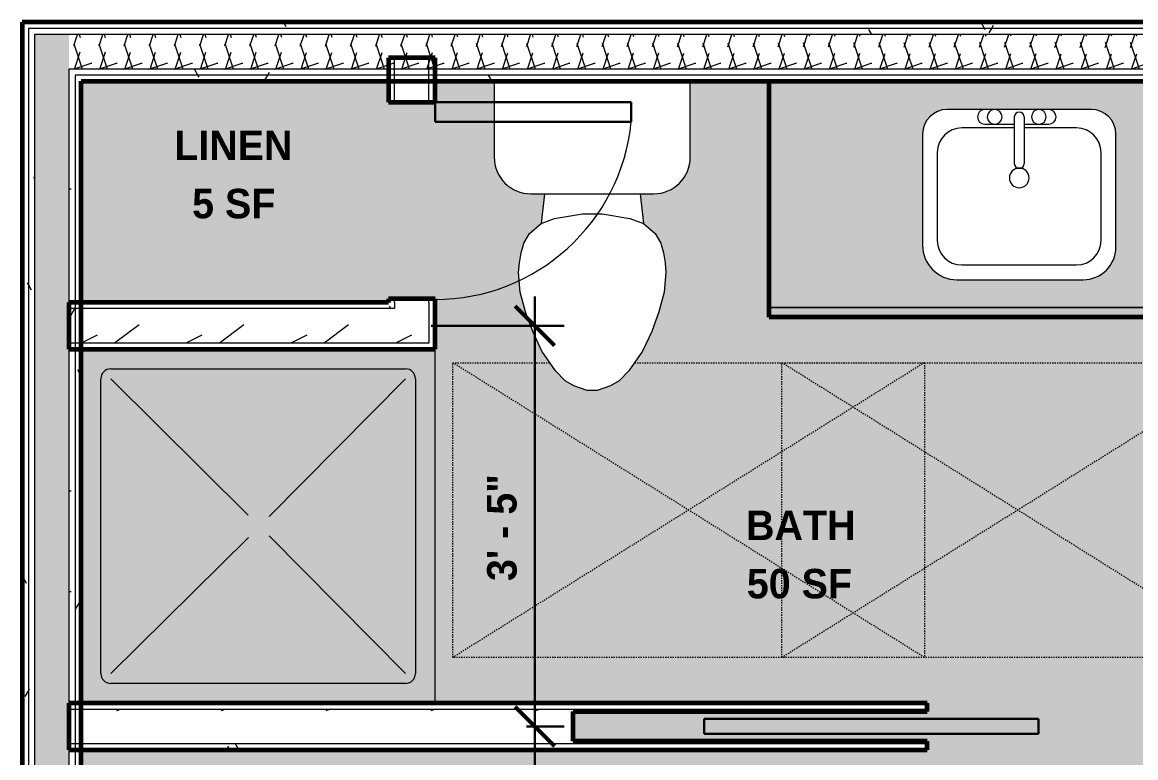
# Model space of a CAD drawing. Header units: inches. Extents: x -4105 to -1989, y 10980 to 12341.
# Drawn here: x -3408.9 to -3295.6, y 11574.8 to 11649.6 of the extents above; entities that cross this region are included whole.
import ezdxf

# ---------------------------------------------------------------- set-up
doc = ezdxf.new("R2010")
doc.units = ezdxf.units.IN
doc.header["$MEASUREMENT"] = 0
doc.linetypes.add('Dash', pattern=[0.25, 0.125, -0.125])
for name, color, linetype, lineweight in [('0-1', 7, 'Continuous', 5), ('0-2', 7, 'Continuous', 9), ('A-ANNO-DIMS-1', 211, 'Continuous', 30), ('A-ANNO-DIMS-64', 211, 'Continuous', 9), ('A-AREA-IDEN', 2, 'Continuous', 9), ('A-AREA-PATT-3', 7, 'Continuous', 9), ('A-DOOR-1', 31, 'Continuous', 9), ('A-DOOR-2', 31, 'Continuous', 30), ('A-GENM-HDLN', 13, 'Dash', 9), ('A-WALL', 113, 'Continuous', 18), ('A-WALL-2', 113, 'Continuous', 60), ('A-WALL-PATT-1', 111, 'Continuous', 9), ('I-WALL-2', 2, 'Continuous', 60), ('P-SANR-FIXT', 6, 'Continuous', 9), ('Q-CASE', 31, 'Continuous', 9), ('Q-CASE-1', 31, 'Continuous', 60)]:
    doc.layers.add(name, color=color, linetype=linetype, lineweight=lineweight)
doc.styles.add('Century Gothic_B', font='GOTHICB.TTF', dxfattribs={"height": 3})
doc.dimstyles.new('OD_-_HS_-__1__Tol__', dxfattribs={"dimscale": 12, "dimtxt": 3.132505, "dimasz": 0.333333, "dimexe": 0.25, "dimexo": 0.166667, "dimgap": 0.083333, "dimtad": 1, "dimdec": 0, "dimzin": 3, "dimdsep": 46, "dimlunit": 4, "dimtxsty": 'Century Gothic_B', "dimblk1": 'OBLIQUE', "dimblk2": 'OBLIQUE', "dimsah": 1, "dimcen": 0.09, "dimdle": 0.25, "dimazin": 0, "dimtfac": 1, "dimtdec": 4, "dimtix": 1, "dimtmove": 0, "dimatfit": 3, "dimfxl": 1, "dimtvp": 1, "dimtfill": 1, "dimfrac": 2, "dimtolj": 1, "dimtzin": 0, "dimlwd": 30, "dimlwe": 30, "dimarcsym": 2})
pattern_1 = [(0, (0, 0), (20.48, 5.12), [0.845, -14.515, 0.845, -14.515, -81.92]), (0, (0, 0), (20.48, 5.12), [-30.72, 0.845, -29.875, 0.845, -14.515, -35.84]), (0, (0, 0), (20.48, 5.12), [-76.8, 0.845, -9.395, 0.845, -24.755]), (120, (7.68, 2.56), (-14.67405, 15.1762003), [0.845, -14.515, 0.845, -14.515, -81.92]), (120, (7.68, 2.56), (-14.67405, 15.1762003), [-30.72, 0.845, -29.875, 0.845, -14.515, -35.84]), (120, (7.68, 2.56), (-14.67405, 15.1762003), [-76.8, 0.845, -9.395, 0.845, -24.755]), (240, (10.24, 12.8), (-5.80595, -20.2962003), [0.845, -14.515, 0.845, -14.515, -81.92]), (240, (10.24, 12.8), (-5.80595, -20.2962003), [-30.72, 0.845, -29.875, 0.845, -14.515, -35.84]), (240, (10.24, 12.8), (-5.80595, -20.2962003), [-76.8, 0.845, -9.395, 0.845, -24.755])]
pattern_2 = [(216.87, (4.265, 10.662), (31.9871619, 21.32545714), [5.331, -47.981]), (206.565, (10.662, 7.464), (-10.662476, -10.6620098), [11.921, -11.921]), (198.435, (10.662, 2.132), (-21.32449365, -10.6625869), [6.744, -26.974])]
pattern_3 = [(161.57, (0.32, 0.32), (-2.560496185, -0.000537386), [0, -18.214, 2.022, 0]), (18.43, (-0.32, 0.32), (-2.560496185, 0.000537386), [0, -18.214, 2.022, 0]), (108.43, (0.32, 0.32), (1.27922091, -6.400876726), [6.07, -14.166]), (71.57, (-0.32, 0.32), (1.27922091, 6.400876726), [6.07, -14.166])]

# ---------------------------------------------------------------- blocks, each defined once
blk = doc.blocks.new('Pocket_Door_2385 - 34_ x 80_-1722045-ENLARGED FLOOR PLAN - 2ND FLOOR PLAN - EAST')
at = {"layer": 'A-DOOR-2'}
for p, q in [((-39.67, 0.75), (-39.67, -0.75)), ((-5.67, 0.75), (-39.67, 0.75)), ((-5.67, -0.75), (-5.67, 0.75)), ((-39.67, -0.75), (-5.67, -0.75))]:
    blk.add_line(p, q, dxfattribs=at)
blk = doc.blocks.new('M_Sink Vanity-Square - 500 x 440mm-1352614-ENLARGED FLOOR PLAN - 2ND FLOOR PLAN - EAST')
at = {"layer": 'P-SANR-FIXT'}
for p, q in [((7.96, 7.09), (-6.72, 7.09)), ((7.96, 7.09), (-6.72, 7.09)), ((3.62, 7.09), (-2.88, 7.09)), ((0.12, 6.33), (0.12, 1.59)), ((1.12, 6.33), (1.12, 1.59)), ((-9.22, 4.59), (-9.22, -6.73)), ((-9.22, 4.59), (-9.22, -6.73)), ((0.12, 5.22), (-5.22, 5.22)), ((-2.88, 5.59), (0.12, 5.59)), ((1.12, 5.59), (3.62, 5.59)), ((6.46, 5.22), (1.12, 5.22)), ((10.46, -6.91), (10.46, 4.59)), ((10.46, -6.91), (10.46, 4.59)), ((-7.72, 2.72), (-7.72, -6.23)), ((8.96, -6.23), (8.96, 2.72)), ((-5.22, -8.73), (6.46, -8.73)), ((-5.72, -10.23), (7.14, -10.23)), ((-5.72, -10.23), (7.14, -10.23))]:
    blk.add_line(p, q, dxfattribs=at)
for centre, radius, start, end in [((-6.72, 4.59), 2.5, 90, 180), ((-6.72, 4.59), 2.5, 90, 180), ((-2.88, 6.34), 0.75, 90, 270), ((-1.88, 6.34), 0.75, 360, 180), ((0.62, 6.33), 0.5, 360, 180), ((2.62, 6.34), 0.75, 360, 180), ((3.62, 6.34), 0.75, 270, 90), ((7.96, 4.59), 2.5, 0, 90), ((7.96, 4.59), 2.5, 360, 90), ((-1.88, 6.34), 0.75, 180, 0), ((2.62, 6.34), 0.75, 180, 360), ((-5.22, 2.72), 2.5, 90, 180), ((6.46, 2.72), 2.5, 0, 90), ((0.62, 1.59), 0.5, 180, 0), ((0.62, 0.13), 1, 360, 180), ((0.62, 0.13), 1, 180, 0), ((-5.72, -6.73), 3.5, 180, 270), ((-5.72, -6.73), 3.5, 180, 270), ((-5.22, -6.23), 2.5, 180, 270), ((6.46, -6.23), 2.5, 270, 0), ((7.14, -6.91), 3.32, 270, 360), ((7.14, -6.91), 3.32, 270, 0)]:
    blk.add_arc(centre, radius, start, end, dxfattribs=at)
blk = doc.blocks.new('Toilet-Domestic-3D - Toilet-Domestic-3D-V22-ENLARGED FLOOR PLAN - 2ND FLOOR PLAN - EAST')
at = {"layer": 'P-SANR-FIXT'}
for p, q in [((-2.74, 11), (-1.87, 11.5)), ((-1.87, 11.5), (-0.5, 12)), ((-0.5, 12), (0.5, 12)), ((0.5, 12), (1.87, 11.5)), ((1.87, 11.5), (2.74, 11)), ((-3.74, 10), (-2.74, 11)), ((2.74, 11), (3.74, 10)), ((-5.13, 8), (-3.74, 10)), ((3.74, 10), (5.13, 8)), ((-6.06, 6), (-5.13, 8)), ((5.13, 8), (6.06, 6)), ((-6.79, 4), (-6.06, 6)), ((6.06, 6), (6.79, 4)), ((-7.33, 1.99), (-6.79, 4)), ((6.79, 4), (7.33, 1.99)), ((-7.5, 0), (-7.33, 1.99)), ((7.33, 1.99), (7.5, 0)), ((-7.41, -1), (-7.5, 0)), ((-7.24, -2), (-7.41, -1)), ((7.41, -1), (7.24, -2)), ((7.5, 0), (7.41, -1)), ((-6.97, -3), (-7.24, -2)), ((7.24, -2), (6.97, -3)), ((-6.4, -4), (-6.97, -3)), ((6.97, -3), (6.4, -4)), ((-5.21, -5), (-6.4, -4)), ((6.4, -4), (5.21, -5)), ((-3.84, -5.5), (-5.21, -5)), ((-4.86, -8.02), (-5.21, -5)), ((-1, -6), (-3.84, -5.5)), ((3.84, -5.5), (1, -6)), ((5.21, -5), (3.84, -5.5)), ((4.86, -8.02), (5.21, -5)), ((1, -6), (-1, -6)), ((6.25, -8.02), (-6.25, -8.02)), ((-9.98, -11.75), (-9.98, -19.48)), ((9.98, -19.48), (9.98, -11.75))]:
    blk.add_line(p, q, dxfattribs=at)
for centre, start, end in [((-6.25, -11.75), 90, 180), ((6.25, -11.75), 0, 90)]:
    blk.add_arc(centre, 3.73, start, end, dxfattribs=at)
blk = doc.blocks.new('OD_CW_Base Cabinet - OD_CW_Base Cabinet-V23-ENLARGED FLOOR PLAN - 2ND FLOOR PLAN - EAST')
at = {"layer": 'Q-CASE'}
blk.add_hatch(color=256, dxfattribs=at).paths.add_polyline_path([(0.74, 0), (0.74, -1), (59.14, -1), (59.14, 0), (2.52, 0)], flags=0)
h = blk.add_hatch(color=256, dxfattribs=at)
h.paths.add_polyline_path([(43.53, -1), (0.74, -1), (0.74, -24), (59.14, -24), (59.14, -1)], flags=0)
h.paths.add_polyline_path([(40.03, -3.8), (41.03, -3.96), (41.78, -4.27), (42.51, -4.83), (43.06, -5.55), (43.41, -6.4), (43.53, -7.3), (43.53, -18.63), (43.45, -19.27), (43.2, -19.88), (42.8, -20.39), (42.28, -20.79), (41.68, -21.04), (41.03, -21.13), (26.35, -21.13), (25.7, -21.04), (25.1, -20.79), (24.58, -20.39), (24.18, -19.88), (23.93, -19.27), (23.85, -18.63), (23.85, -7.12), (23.96, -6.26), (24.29, -5.46), (24.82, -4.77), (25.51, -4.25), (26.35, -3.91), (27.17, -3.8)], flags=0)
for p, q in [((0.74, 0), (59.14, 0)), ((59.14, -1), (0.74, -1)), ((0.74, -1), (59.14, -1)), ((59.14, 0), (59.14, -1)), ((59.14, -1), (59.14, -24))]:
    blk.add_line(p, q, dxfattribs=at)
at = {"layer": 'Q-CASE-1'}
for p, q in [((0.74, 0), (59.14, 0)), ((59.14, 0), (59.14, -24))]:
    blk.add_line(p, q, dxfattribs=at)
blk = doc.blocks.new('Shower Base-3D - 36_ x 36_-1586087-ENLARGED FLOOR PLAN - 2ND FLOOR PLAN - EAST')
at = {"layer": 'P-SANR-FIXT'}
for p, q in [((-18, 18), (-18, -18)), ((-15, 16), (15, 16)), ((-16, -15), (-16, 15)), ((-1.12, 1), (-15, 15)), ((0.97, 1.14), (15, 15)), ((16, 15), (16, -15)), ((-1.13, -0.98), (-15, -15)), ((1.01, -1.11), (15, -15)), ((15, -16), (-15, -16))]:
    blk.add_line(p, q, dxfattribs=at)
for centre, start, end in [((-15, 15), 90, 180), ((15, 15), 360, 90), ((-15, -15), 180, 270), ((15, -15), 270, 0)]:
    blk.add_arc(centre, 1, start, end, dxfattribs=at)
blk = doc.blocks.new('Single-Flush - CLOSET-1720256-ENLARGED FLOOR PLAN - 2ND FLOOR PLAN - EAST')
at = {"layer": 'A-DOOR-1'}
blk.add_arc((10, -2.38), 20.07, 180, 264.2799, dxfattribs=at)
at = {"layer": 'A-DOOR-2'}
for p, q in [((8, -2.38), (8, -22.34)), ((10, -2.38), (8, -2.38)), ((10, -2.38), (10, -22.34)), ((10, -22.34), (8, -22.34))]:
    blk.add_line(p, q, dxfattribs=at)
blk = doc.blocks.new('ADA Clearances - 30_x48_-V42-ENLARGED FLOOR PLAN - 2ND FLOOR PLAN - EAST')
at = {"layer": 'A-GENM-HDLN'}
for p, q in [((15, 24), (-15, -24)), ((-15, 24), (15, -24)), ((-15, -5.48), (-15, 24)), ((-15, 24), (15, 24)), ((15, 24), (15, -24)), ((-15, -24), (-15, -14.12)), ((15, -24), (-15, -24))]:
    blk.add_line(p, q, dxfattribs=at)
blk = doc.blocks.new('ADA Clearances - 30_x48_-V10-ENLARGED FLOOR PLAN - 2ND FLOOR PLAN - EAST')
at = {"layer": 'A-GENM-HDLN'}
for p, q in [((15, 24), (-15, -24)), ((-15, 24), (15, -24)), ((-15, -24), (-15, 24)), ((-15, 24), (15, 24)), ((15, 24), (15, -24)), ((15, -24), (-15, -24))]:
    blk.add_line(p, q, dxfattribs=at)
blk = doc.blocks.new('DIMBLOCK39-ENLARGED FLOOR PLAN - 2ND FLOOR PLAN - EAST')
at = {"layer": 'A-ANNO-DIMS-64', "lineweight": 50, "transparency": 16777216}
for p, q in [((-3356.77, 11577.98), (-3358.77, 11579.98)), ((-3356.77, 11577.98), (-3354.77, 11575.98)), ((-3356.77, 11537.97), (-3358.77, 11539.97)), ((-3356.77, 11537.97), (-3354.77, 11535.97))]:
    blk.add_line(p, q, dxfattribs=at)
at = {"layer": 'A-ANNO-DIMS-64', "lineweight": 30, "transparency": 16777216}
for p, q in [((-3357.6, 11577.98), (-3353.77, 11577.98)), ((-3356.77, 11577.98), (-3357.6, 11577.98)), ((-3356.77, 11537.97), (-3356.77, 11577.98)), ((-3357.6, 11537.97), (-3353.77, 11537.97)), ((-3356.77, 11537.97), (-3357.6, 11537.97))]:
    blk.add_line(p, q, dxfattribs=at)
at = {"layer": 'A-ANNO-DIMS-64', "color": 0, "lineweight": 30, "transparency": 16777216, "insert": (-3361.62, 11552.38), "char_height": 3, "width": 13.425, "attachment_point": 1, "rotation": 90, "line_spacing_factor": 0.984502, "style": 'Century Gothic_B', "bg_fill": 3, "box_fill_scale": 1.25, "bg_fill_color": 256, "bg_fill_true_color": 13158600, "bg_fill_transparency": 0}
blk.add_mtext('3\' - 4"', dxfattribs=at)
blk = doc.blocks.new('_Oblique')
at = {"color": 0, "linetype": 'ByBlock', "lineweight": -2}
blk.add_line((-0.5, -0.5), (0.5, 0.5), dxfattribs=at)
blk = doc.blocks.new('DIMBLOCK40-ENLARGED FLOOR PLAN - 2ND FLOOR PLAN - EAST')
at = {"layer": 'A-ANNO-DIMS-64', "lineweight": 30, "transparency": 16777216}
for p, q in [((-3356.77, 11577.98), (-3356.77, 11621.73)), ((-3367.3, 11618.73), (-3353.77, 11618.73)), ((-3356.77, 11618.73), (-3367.3, 11618.73)), ((-3357.6, 11577.98), (-3353.77, 11577.98)), ((-3356.77, 11577.98), (-3357.6, 11577.98))]:
    blk.add_line(p, q, dxfattribs=at)
at = {"layer": 'A-ANNO-DIMS-64', "lineweight": 50, "transparency": 16777216}
for p, q in [((-3356.77, 11618.73), (-3358.77, 11620.73)), ((-3356.77, 11618.73), (-3354.77, 11616.73)), ((-3356.77, 11577.98), (-3358.77, 11579.98)), ((-3356.77, 11577.98), (-3354.77, 11575.98))]:
    blk.add_line(p, q, dxfattribs=at)
at = {"layer": 'A-ANNO-DIMS-64', "color": 0, "lineweight": 30, "transparency": 16777216, "insert": (-3361.62, 11592.76), "char_height": 3, "width": 13.425, "attachment_point": 1, "rotation": 90, "line_spacing_factor": 0.984502, "style": 'Century Gothic_B', "bg_fill": 3, "box_fill_scale": 1.25, "bg_fill_color": 256, "bg_fill_true_color": 13158600, "bg_fill_transparency": 0}
blk.add_mtext('3\' - 5"', dxfattribs=at)
blk = doc.blocks.new('CTR - 1st Phase - Unit Layouts_rvt-1-ENLARGED FLOOR PLAN - 2ND FLOOR PLAN - EAST')
at = {"layer": 'A-WALL-PATT-1'}
h = blk.add_hatch(dxfattribs=at)
h.set_pattern_fill('FP_2', color=256, style=0, pattern_type=2)
h.set_pattern_definition(pattern_2)
h.paths.add_polyline_path([(-3367.55, 11620.48), (-3367.55, 11621.48), (-3371.05, 11621.48), (-3371.05, 11620.48)], flags=0)
h.paths.add_polyline_path([(-3367.55, 11641.48), (-3367.55, 11643.61), (-3371.05, 11643.61), (-3371.05, 11641.48)], flags=0)
h = blk.add_hatch(dxfattribs=at)
h.set_pattern_fill('FP_1', color=256, style=0, pattern_type=2)
h.set_pattern_definition(pattern_1)
h.paths.add_polyline_path([(-3383.17, 11620.48), (-3371.05, 11620.48), (-3371.05, 11621.1), (-3402.92, 11621.1), (-3402.92, 11620.48), (-3397.39, 11620.48)], flags=0)
h = blk.add_hatch(dxfattribs=at)
h.set_pattern_fill('FP_2', color=256, style=0, pattern_type=2)
h.set_pattern_definition(pattern_2)
h.paths.add_polyline_path([(-3375.09, 11616.98), (-3367.55, 11616.98), (-3367.55, 11620.48), (-3402.92, 11620.48), (-3402.92, 11616.98), (-3397.39, 11616.98)], flags=0)
h = blk.add_hatch(dxfattribs=at)
h.set_pattern_fill('FP_1', color=256, style=0, pattern_type=2)
h.set_pattern_definition(pattern_1)
h.paths.add_polyline_path([(-3373.65, 11616.35), (-3366.92, 11616.35), (-3366.92, 11616.98), (-3402.92, 11616.98), (-3402.92, 11616.35), (-3397.39, 11616.35)], flags=0)
h = blk.add_hatch(dxfattribs=at)
h.set_pattern_fill('FP_1', color=256, style=0, pattern_type=2)
h.set_pattern_definition(pattern_1)
h.paths.add_polyline_path([(-3275.26, 11579.73), (-3274.52, 11579.73), (-3274.52, 11580.35), (-3282.85, 11580.35), (-3282.85, 11579.73)], flags=0)
h.paths.add_polyline_path([(-3336.33, 11579.73), (-3316.85, 11579.73), (-3316.85, 11580.35), (-3402.92, 11580.35), (-3402.92, 11579.73), (-3352.85, 11579.73)], flags=0)
h = blk.add_hatch(dxfattribs=at)
h.set_pattern_fill('FP_2', color=256, style=0, pattern_type=2)
h.set_pattern_definition(pattern_2)
h.paths.add_polyline_path([(-3273.9, 11576.19), (-3273.9, 11579.73), (-3282.85, 11579.73), (-3282.85, 11576.23), (-3274.52, 11576.23), (-3274.52, 11576.19)], flags=0)
h.paths.add_polyline_path([(-3336.33, 11576.23), (-3316.85, 11576.23), (-3316.85, 11576.48), (-3352.85, 11576.48), (-3352.85, 11579.48), (-3316.85, 11579.48), (-3316.85, 11579.73), (-3402.92, 11579.72), (-3402.92, 11576.23), (-3352.85, 11576.23)], flags=0)
h = blk.add_hatch(dxfattribs=at)
h.set_pattern_fill('FP_1', color=256, style=0, pattern_type=2)
h.set_pattern_definition(pattern_1)
h.paths.add_polyline_path([(-3275.26, 11575.6), (-3274.52, 11575.6), (-3274.52, 11576.23), (-3282.85, 11576.23), (-3282.85, 11575.6), (-3279.63, 11575.6)], flags=0)
h.paths.add_polyline_path([(-3352.85, 11575.6), (-3316.85, 11575.6), (-3316.85, 11576.23), (-3402.92, 11576.23), (-3402.92, 11575.6), (-3397.39, 11575.6)], flags=0)
at = {"layer": 'A-WALL'}
for p, q in [((-3371.05, 11641.48), (-3371.05, 11645.99)), ((-3367.55, 11641.48), (-3367.55, 11645.99)), ((-3371.05, 11621.1), (-3371.05, 11621.48)), ((-3367.55, 11621.1), (-3367.55, 11621.48)), ((-3371.05, 11620.48), (-3404.17, 11620.48)), ((-3371.05, 11621.1), (-3371.05, 11620.48)), ((-3367.55, 11621.1), (-3367.55, 11620.48)), ((-3367.55, 11620.48), (-3367.55, 11616.98)), ((-3367.55, 11616.98), (-3404.17, 11616.98)), ((-3404.17, 11579.73), (-3316.85, 11579.73)), ((-3404.17, 11576.23), (-3316.85, 11576.23))]:
    blk.add_line(p, q, dxfattribs=at)
at = {"layer": 'A-WALL-2'}
for p, q in [((-3371.67, 11645.99), (-3371.67, 11641.48)), ((-3366.92, 11645.99), (-3371.67, 11645.99)), ((-3366.92, 11641.48), (-3366.92, 11645.99)), ((-3371.67, 11641.48), (-3366.92, 11641.48)), ((-3371.67, 11621.48), (-3371.67, 11621.1)), ((-3366.92, 11621.48), (-3371.67, 11621.48)), ((-3366.92, 11621.1), (-3366.92, 11621.48)), ((-3371.67, 11621.1), (-3404.17, 11621.1)), ((-3404.17, 11621.1), (-3404.17, 11616.35)), ((-3366.92, 11616.98), (-3366.92, 11621.1)), ((-3366.92, 11616.35), (-3366.92, 11616.98)), ((-3404.17, 11616.35), (-3366.92, 11616.35)), ((-3316.85, 11580.35), (-3404.17, 11580.35)), ((-3404.17, 11580.35), (-3404.17, 11575.6)), ((-3352.85, 11576.48), (-3352.85, 11579.48)), ((-3352.85, 11579.48), (-3316.85, 11579.48)), ((-3316.85, 11579.48), (-3316.85, 11580.35)), ((-3316.85, 11576.48), (-3352.85, 11576.48)), ((-3316.85, 11575.6), (-3316.85, 11576.48)), ((-3404.17, 11575.6), (-3316.85, 11575.6))]:
    blk.add_line(p, q, dxfattribs=at)
at = {"layer": '0-2'}
for name, p, rotation in [('Toilet-Domestic-3D - Toilet-Domestic-3D-V22-ENLARGED FLOOR PLAN - 2ND FLOOR PLAN - EAST', (-3350.92, 11624.14), 180), ('OD_CW_Base Cabinet - OD_CW_Base Cabinet-V23-ENLARGED FLOOR PLAN - 2ND FLOOR PLAN - EAST', (-3273.79, 11619.61), 180), ('Single-Flush - CLOSET-1720256-ENLARGED FLOOR PLAN - 2ND FLOOR PLAN - EAST', (-3369.3, 11631.48), 90.00000000000816), ('Shower Base-3D - 36_ x 36_-1586087-ENLARGED FLOOR PLAN - 2ND FLOOR PLAN - EAST', (-3384.92, 11598.35), 180), ('ADA Clearances - 30_x48_-V42-ENLARGED FLOOR PLAN - 2ND FLOOR PLAN - EAST', (-3341.12, 11599.98), 270.0000000000023), ('ADA Clearances - 30_x48_-V10-ENLARGED FLOOR PLAN - 2ND FLOOR PLAN - EAST', (-3307.62, 11599.98), 270.0000000000023)]:
    blk.add_blockref(name, p, dxfattribs=dict(at, rotation=rotation))
for name, p in [('M_Sink Vanity-Square - 500 x 440mm-1352614-ENLARGED FLOOR PLAN - 2ND FLOOR PLAN - EAST', (-3308.09, 11633.65)), ('Pocket_Door_2385 - 34_ x 80_-1722045-ENLARGED FLOOR PLAN - 2ND FLOOR PLAN - EAST', (-3299.85, 11577.98))]:
    blk.add_blockref(name, p, dxfattribs=at)
at = {"layer": 'A-AREA-IDEN', "char_height": 3, "attachment_point": 1, "style": 'Century Gothic_B'}
for s, insert, width in [('LINEN', (-3393.46, 11638.59), 13.332), ('5 SF', (-3391.64, 11632.67), 8.888), ('BATH', (-3335.27, 11599.93), 11.716), ('50 SF', (-3335.19, 11594), 11.514)]:
    blk.add_mtext(s, dxfattribs=dict(at, insert=insert, width=width))
at = {"layer": 'A-ANNO-DIMS-1'}
dim = blk.add_linear_dim(base=(-3356.77, 11577.98), p1=(-3359.6, 11537.97), p2=(-3359.6, 11577.98), angle=90, dimstyle='OD_-_HS_-__1__Tol__', override={"dimpost": '<>', "dimfxl": 40.006448}, dxfattribs=at)
dim.commit()
dim.dimension.update_dxf_attribs({"geometry": 'DIMBLOCK39-ENLARGED FLOOR PLAN - 2ND FLOOR PLAN - EAST', "text_midpoint": (-3359.35, 11557.98)})
dim = blk.add_linear_dim(base=(-3356.77, 11618.73), p1=(-3359.6, 11577.98), p2=(-3369.3, 11618.73), angle=90, dimstyle='OD_-_HS_-__1__Tol__', override={"dimpost": '<>', "dimfxl": 41.888536}, dxfattribs=at)
dim.commit()
dim.dimension.update_dxf_attribs({"geometry": 'DIMBLOCK40-ENLARGED FLOOR PLAN - 2ND FLOOR PLAN - EAST', "text_midpoint": (-3359.35, 11598.35)})

msp = doc.modelspace()

# ---------------------------------------------------------------- block references
at = {"layer": '0-1'}
msp.add_blockref('CTR - 1st Phase - Unit Layouts_rvt-1-ENLARGED FLOOR PLAN - 2ND FLOOR PLAN - EAST', (0, 0), dxfattribs=at)

# ---------------------------------------------------------------- next in the draw order: hatches: boundary and pattern name
at = {"layer": 'A-AREA-PATT-3'}
h = msp.add_hatch(color=256, dxfattribs=at)
h.paths.add_polyline_path([(-3265.52, 11622.39), (-3263.77, 11622.39), (-3263.77, 11586.39), (-3265.52, 11586.39), (-3265.52, 11618.19)], flags=0)
h.paths.add_polyline_path([(-3358, 11256.26), (-3253.92, 11256.26), (-3253.92, 11288.54), (-3247.88, 11288.54), (-3247.88, 11283.79), (-3249.17, 11283.79), (-3249.17, 11256.26), (-3207.32, 11256.26), (-3207.32, 11283.79), (-3217.88, 11283.79), (-3217.88, 11288.54), (-3207.32, 11288.54), (-3207.32, 11299), (-3223.45, 11299), (-3223.45, 11299.66), (-3223.48, 11299.69), (-3223.48, 11300.15), (-3223.45, 11300.15), (-3223.45, 11315.35), (-3223.48, 11315.35), (-3223.48, 11316.34), (-3223.45, 11316.34), (-3223.45, 11317), (-3219.45, 11317), (-3219.45, 11353), (-3223.45, 11353), (-3223.45, 11353.67), (-3223.48, 11353.67), (-3223.48, 11354.66), (-3223.45, 11354.66), (-3223.45, 11369.85), (-3223.48, 11369.85), (-3223.48, 11370.34), (-3223.45, 11370.34), (-3223.45, 11371), (-3207.32, 11371), (-3207.32, 11622.39), (-3229.52, 11622.39), (-3229.52, 11624.33), (-3230.15, 11624.33), (-3230.15, 11625.39), (-3264.9, 11625.39), (-3264.9, 11624.33), (-3265.52, 11624.33), (-3265.52, 11622.39), (-3269.77, 11622.39), (-3269.77, 11617.19), (-3267.83, 11617.19), (-3267.8, 11618.19), (-3266.58, 11618.19), (-3266.58, 11617.19), (-3266.3, 11617.19), (-3266.33, 11615.69), (-3266.58, 11615.69), (-3266.58, 11614.09), (-3266.33, 11614.09), (-3266.3, 11611.75), (-3266.15, 11611.75), (-3266.15, 11610.25), (-3266.33, 11610.25), (-3266.33, 11581.93), (-3266.15, 11581.93), (-3266.15, 11581.87), (-3266.08, 11581.85), (-3266.08, 11581.5), (-3265.83, 11581.5), (-3265.83, 11581.82), (-3265.58, 11581.82), (-3265.58, 11578.81), (-3265.83, 11578.83), (-3265.83, 11581.02), (-3266.08, 11580.99), (-3266.08, 11580.64), (-3266.15, 11580.64), (-3266.15, 11580.43), (-3266.33, 11580.43), (-3266.33, 11578.09), (-3266.58, 11578.09), (-3266.58, 11539.69), (-3266.3, 11539.69), (-3266.3, 11538.19), (-3266.58, 11538.19), (-3266.6, 11537.19), (-3267.83, 11537.19), (-3267.83, 11538.19), (-3269.77, 11538.19), (-3269.77, 11536.77), (-3249.32, 11536.77), (-3249.32, 11425.22), (-3254.07, 11425.22), (-3254.07, 11417.22), (-3289.82, 11417.22), (-3289.82, 11425.22), (-3298.26, 11425.22), (-3298.27, 11424.87), (-3298.32, 11424.78), (-3298.46, 11424.72), (-3299.36, 11424.72), (-3299.36, 11424.47), (-3303.09, 11424.47), (-3303.09, 11424.22), (-3305.06, 11424.22), (-3305.06, 11424.47), (-3314.41, 11424.47), (-3314.41, 11424.22), (-3315, 11424.22), (-3315, 11424.47), (-3315.6, 11424.47), (-3315.6, 11424.22), (-3316.19, 11424.22), (-3316.19, 11424.47), (-3316.78, 11424.47), (-3316.78, 11424.22), (-3317.37, 11424.22), (-3317.37, 11424.47), (-3317.96, 11424.47), (-3317.96, 11424.22), (-3318.55, 11424.22), (-3318.55, 11424.47), (-3321.17, 11424.47), (-3321.19, 11424.72), (-3322.12, 11424.74), (-3322.21, 11424.78), (-3322.26, 11424.92), (-3322.26, 11425.22), (-3378.92, 11425.22), (-3378.92, 11292.95), (-3371.42, 11292.95), (-3371.42, 11287.58), (-3376.17, 11287.58), (-3376.17, 11288.2), (-3402.92, 11288.2), (-3402.92, 11256.26), (-3376.17, 11256.26), (-3376.17, 11257.58), (-3371.42, 11257.58), (-3371.42, 11256.26), (-3367.34, 11256.26)], flags=0)
h.paths.add_polyline_path([(-3219.13, 11256.64), (-3247.13, 11256.64), (-3247.13, 11281.89), (-3237.63, 11281.89), (-3237.62, 11282.39), (-3237.13, 11282.39), (-3237.13, 11281.89), (-3220.88, 11281.89), (-3220.86, 11282.39), (-3220.13, 11282.39), (-3220.13, 11281.89), (-3219.13, 11281.89), (-3219.13, 11257.64)], flags=0)
h.paths.add_polyline_path([(-3391.69, 11259.58), (-3401.33, 11259.58), (-3401.33, 11284.58), (-3375.33, 11284.58), (-3375.33, 11259.58), (-3376.17, 11259.58)], flags=0)
h.paths.add_polyline_path([(-3280.47, 11296.51), (-3314.45, 11296.51), (-3314.45, 11380.51), (-3279.45, 11380.51), (-3279.45, 11374.51), (-3278.45, 11374.51), (-3278.45, 11302.51), (-3279.45, 11302.51), (-3279.45, 11296.51)], flags=0)
h.paths.add_polyline_path([(-3263.45, 11305.51), (-3263.45, 11365.51), (-3233.45, 11365.51), (-3233.45, 11305.51), (-3253.92, 11305.51)], flags=0)
h.paths.add_polyline_path([(-3256.07, 11447.22), (-3254.07, 11447.22), (-3254.07, 11449.22), (-3289.82, 11449.22), (-3289.82, 11447.22), (-3269.02, 11447.22)], flags=0)
h.paths.add_polyline_path([(-3264.27, 11453.97), (-3254.07, 11453.97), (-3254.07, 11532.02), (-3278.1, 11532.02), (-3278.1, 11531.47), (-3277.35, 11531.47), (-3277.35, 11528.97), (-3278.1, 11528.97), (-3278.1, 11528.72), (-3281.47, 11528.72), (-3281.47, 11493.72), (-3280.1, 11493.72), (-3280.1, 11456.72), (-3278.1, 11456.72), (-3278.1, 11456.47), (-3277.35, 11456.47), (-3277.35, 11453.97), (-3265.56, 11453.97)], flags=0)
h.paths.add_polyline_path([(-3397.39, 11453.97), (-3283.6, 11453.97), (-3283.6, 11456.47), (-3282.85, 11456.47), (-3282.85, 11456.72), (-3281.47, 11456.72), (-3281.47, 11491.72), (-3282.85, 11491.72), (-3282.85, 11528.97), (-3283.6, 11528.97), (-3283.6, 11531.47), (-3282.85, 11531.47), (-3282.85, 11536.77), (-3274.52, 11536.77), (-3274.52, 11540.19), (-3269.77, 11540.19), (-3269.77, 11539.69), (-3267.83, 11539.69), (-3267.83, 11578.09), (-3268.08, 11578.09), (-3268.08, 11614.09), (-3267.83, 11614.09), (-3267.83, 11615.69), (-3269.77, 11615.69), (-3269.77, 11576.19), (-3274.52, 11576.19), (-3274.52, 11575.6), (-3282.85, 11575.6), (-3282.85, 11580.35), (-3274.52, 11580.35), (-3274.52, 11619.61), (-3332.92, 11619.61), (-3332.92, 11643.61), (-3340.95, 11643.61), (-3340.95, 11635.89), (-3341.07, 11634.92), (-3341.45, 11634.03), (-3342.04, 11633.25), (-3342.81, 11632.66), (-3343.71, 11632.29), (-3344.75, 11632.16), (-3346.06, 11632.16), (-3345.71, 11629.14), (-3344.52, 11628.14), (-3343.96, 11627.14), (-3343.69, 11626.14), (-3343.51, 11625.13), (-3343.42, 11624.14), (-3343.6, 11622.15), (-3344.17, 11620.03), (-3344.86, 11618.14), (-3345.8, 11616.14), (-3347.18, 11614.14), (-3348.18, 11613.14), (-3349.05, 11612.64), (-3350.42, 11612.14), (-3351.42, 11612.14), (-3352.8, 11612.64), (-3353.66, 11613.14), (-3354.66, 11614.14), (-3356.05, 11616.14), (-3356.98, 11618.14), (-3357.71, 11620.14), (-3358.25, 11622.15), (-3358.42, 11624.14), (-3358.34, 11625.13), (-3358.16, 11626.14), (-3357.89, 11627.14), (-3357.32, 11628.14), (-3356.13, 11629.14), (-3355.79, 11632.16), (-3357.17, 11632.16), (-3358.14, 11632.29), (-3359.04, 11632.66), (-3359.81, 11633.25), (-3360.4, 11634.03), (-3360.77, 11634.92), (-3360.9, 11635.89), (-3360.9, 11643.61), (-3366.92, 11643.61), (-3366.92, 11641.48), (-3371.67, 11641.48), (-3371.67, 11643.61), (-3402.92, 11643.61), (-3402.92, 11621.1), (-3371.67, 11621.1), (-3371.67, 11621.48), (-3366.92, 11621.48), (-3366.92, 11616.35), (-3402.92, 11616.35), (-3402.92, 11580.35), (-3316.85, 11580.35), (-3316.85, 11579.48), (-3352.85, 11579.48), (-3352.85, 11576.48), (-3316.85, 11576.48), (-3316.85, 11575.6), (-3402.92, 11575.6), (-3402.92, 11453.97), (-3401.16, 11453.97)], flags=0)
h.paths.add_polyline_path([(-3383.45, 11456.97), (-3401.45, 11456.97), (-3401.45, 11474.97), (-3383.45, 11474.97), (-3383.45, 11466.43)], flags=0)
h.paths.add_polyline_path([(-3383.45, 11477.97), (-3401.45, 11477.97), (-3401.45, 11537.97), (-3322.45, 11537.97), (-3322.45, 11477.97), (-3379.92, 11477.97)], flags=0)
h.paths.add_polyline_path([(-3383.45, 11540.9), (-3401.45, 11540.9), (-3401.45, 11558.9), (-3383.45, 11558.9), (-3383.45, 11542.99)], flags=0)
at = {"layer": 'A-WALL-PATT-1'}
h = msp.add_hatch(dxfattribs=at)
h.set_pattern_fill('FP_1', color=256, style=0, pattern_type=2)
h.set_pattern_definition(pattern_1)
h.paths.add_polyline_path([(-3408.92, 11255.36), (-3408.3, 11255.36), (-3408.3, 11649.61), (-3408.92, 11649.61), (-3408.92, 11256.26)], flags=0)
h = msp.add_hatch(dxfattribs=at)
h.set_pattern_fill('FP_1', color=256, style=0, pattern_type=2)
h.set_pattern_definition(pattern_1)
h.paths.add_polyline_path([(-3408.3, 11648.99), (-3274.52, 11648.99), (-3274.52, 11649.59), (-3408.3, 11649.61), (-3408.3, 11649.1)], flags=0)
h = msp.add_hatch(dxfattribs=at)
h.set_pattern_fill('FP_1', color=256, style=0, pattern_type=2)
h.set_pattern_definition(pattern_1)
h.paths.add_polyline_path([(-3407.67, 11255.36), (-3407.67, 11648.99), (-3408.3, 11648.99), (-3408.3, 11255.36), (-3407.86, 11255.36)], flags=0)
h = msp.add_hatch(dxfattribs=at)
h.set_pattern_fill('FP_1', color=256, style=0, pattern_type=2)
h.set_pattern_definition(pattern_1)
h.paths.add_polyline_path([(-3275.26, 11648.36), (-3269.77, 11648.36), (-3269.77, 11648.96), (-3407.67, 11648.99), (-3407.67, 11648.36), (-3285.54, 11648.36)], flags=0)
h = msp.add_hatch(dxfattribs=at)
h.set_pattern_fill('FP_4', color=256, style=0, pattern_type=2)
h.set_pattern_definition(pattern_3)
h.paths.add_polyline_path([(-3404.17, 11255.36), (-3404.17, 11648.36), (-3407.67, 11648.36), (-3407.67, 11255.36), (-3404.18, 11255.36)], flags=0)
h = msp.add_hatch(dxfattribs=at)
h.set_pattern_fill('FP_4', color=256, style=0, pattern_type=2)
h.set_pattern_definition(pattern_3)
h.paths.add_polyline_path([(-3274.52, 11644.86), (-3273.27, 11644.87), (-3273.27, 11648.36), (-3404.17, 11648.36), (-3404.17, 11644.86), (-3275.26, 11644.86)], flags=0)
h = msp.add_hatch(dxfattribs=at)
h.set_pattern_fill('FP_1', color=256, style=0, pattern_type=2)
h.set_pattern_definition(pattern_1)
h.paths.add_polyline_path([(-3404.17, 11255.36), (-3403.55, 11255.36), (-3403.55, 11449.85), (-3404.17, 11449.85), (-3404.17, 11255.37)], flags=0)
h.paths.add_polyline_path([(-3403.55, 11453.35), (-3403.55, 11644.86), (-3404.17, 11644.86), (-3404.17, 11453.35), (-3403.86, 11453.35)], flags=0)
h = msp.add_hatch(dxfattribs=at)
h.set_pattern_fill('FP_1', color=256, style=0, pattern_type=2)
h.set_pattern_definition(pattern_1)
h.paths.add_polyline_path([(-3273.9, 11644.24), (-3273.9, 11644.86), (-3403.55, 11644.86), (-3403.55, 11644.24), (-3274.52, 11644.24)], flags=0)
h = msp.add_hatch(dxfattribs=at)
h.set_pattern_fill('FP_1', color=256, style=0, pattern_type=2)
h.set_pattern_definition(pattern_1)
h.paths.add_polyline_path([(-3402.92, 11255.36), (-3402.92, 11449.85), (-3403.55, 11449.85), (-3403.55, 11255.36)], flags=0)
h.paths.add_polyline_path([(-3403.23, 11453.35), (-3402.92, 11453.35), (-3402.92, 11644.24), (-3403.55, 11644.24), (-3403.55, 11453.35)], flags=0)
h = msp.add_hatch(dxfattribs=at)
h.set_pattern_fill('FP_1', color=256, style=0, pattern_type=2)
h.set_pattern_definition(pattern_1)
h.paths.add_polyline_path([(-3397.39, 11643.61), (-3274.52, 11643.61), (-3274.52, 11644.24), (-3402.92, 11644.24), (-3402.92, 11643.61)], flags=0)

# ---------------------------------------------------------------- next in the draw order: linework, layer by layer
at = {"layer": 'A-WALL'}
for p, q in [((-3408.3, 11648.99), (-3408.3, 11255.36)), ((-3269.15, 11648.99), (-3408.3, 11648.99)), ((-3407.67, 11648.36), (-3407.67, 11255.36)), ((-3269.77, 11648.36), (-3407.67, 11648.36)), ((-3404.17, 11644.86), (-3404.17, 11255.36)), ((-3273.27, 11644.86), (-3404.17, 11644.86)), ((-3403.55, 11644.24), (-3403.55, 11255.36)), ((-3273.9, 11644.24), (-3403.55, 11644.24))]:
    msp.add_line(p, q, dxfattribs=at)
at = {"layer": 'I-WALL-2'}
for p, q in [((-3408.92, 11649.61), (-3408.92, 11255.36)), ((-3268.52, 11649.61), (-3408.92, 11649.61)), ((-3402.92, 11255.36), (-3402.92, 11643.61)), ((-3402.92, 11643.61), (-3274.52, 11643.61))]:
    msp.add_line(p, q, dxfattribs=at)

doc.saveas('drawing.dxf')
